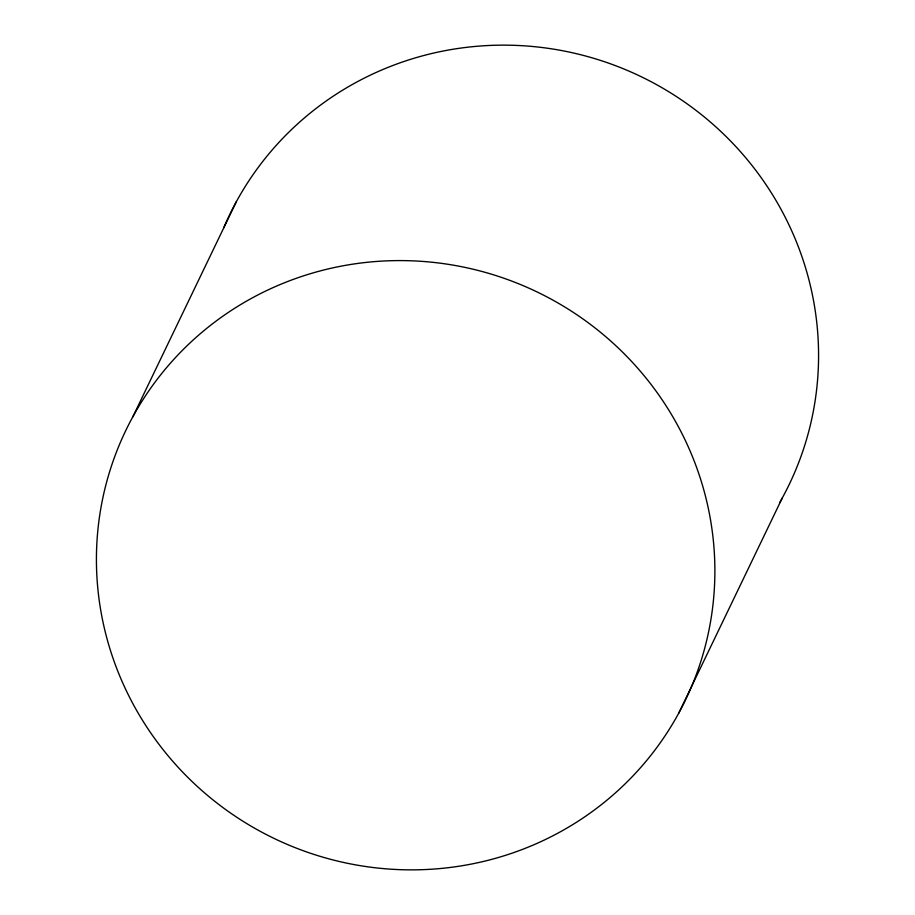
<?xml version="1.0" encoding="UTF-8"?>
<svg xmlns="http://www.w3.org/2000/svg" width="915" height="915" viewBox="0 0 915 915"><rect width="100%" height="100%" fill="white"/><g stroke="black" fill="none" stroke-linecap="round" stroke-linejoin="round"><path stroke-width="1.37" d="M132.732 417L236.413 201.563M678.587 713.437A310.597 303.231 25.7 0 0 395.074 260.626A310.597 303.231 25.7 0 0 143.3 721.603A310.597 303.231 25.7 0 0 678.587 713.437L782.268 498M223.649 227.972A310.597 303.231 25.7 0 1 643.897 78.027A310.597 303.231 25.7 0 1 779.557 502.861"/></g></svg>
